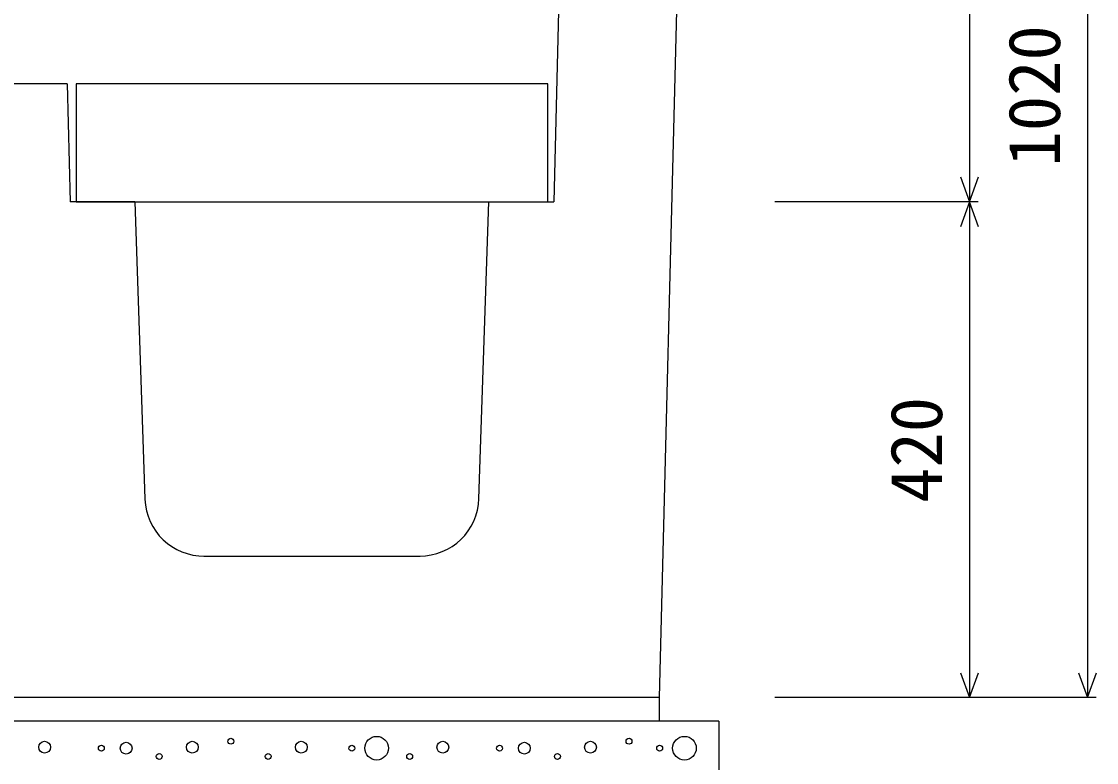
# Model space of a CAD drawing. Units: millimetres, scale not verified. Extents: x -16800 to 16800, y -5940 to 5940.
# Drawn here: x 7726 to 8638, y -250 to 378 of the extents above; entities that cross this region are included whole.
import ezdxf
from ezdxf.enums import TextEntityAlignment as Align

# ---------------------------------------------------------------- set-up
doc = ezdxf.new("R2010")
doc.units = ezdxf.units.MM
doc.header["$LTSCALE"] = 20
for name, color, linetype, lineweight in [('0-0_DIM', 7, 'Continuous', 25), ('0-2_HATCH', 6, 'Continuous', 25), ('0-5_OUTLINE', 3, 'Continuous', 25)]:
    doc.layers.add(name, color=color, linetype=linetype, lineweight=lineweight)
doc.styles.add('ＭＳ ゴシック', font='')
doc.styles.get('ＭＳ ゴシック').set_extended_font_data('MS Gothic')

msp = doc.modelspace()

# ---------------------------------------------------------------- linework, layer by layer
at = {"layer": '0-0_DIM'}
for p, q in [((8530.1, 825.37), (8530.1, 225.37)), ((8630.1, 825.37), (8630.1, -194.63)), ((8537.6, 225.37), (8365.1, 225.37)), ((8530.1, 225.37), (8530.1, -194.63)), ((8637.6, -194.63), (8365.1, -194.63))]:
    msp.add_line(p, q, dxfattribs=at)
for points in [[(8522.41, 246.51), (8530.1, 225.37), (8537.8, 246.51)], [(8537.8, 204.22), (8530.1, 225.37), (8522.41, 204.22)], [(8522.41, -173.49), (8530.1, -194.63), (8537.8, -173.49)], [(8622.41, -173.49), (8630.1, -194.63), (8637.8, -173.49)]]:
    msp.add_lwpolyline(points, dxfattribs=at)
at = {"layer": '0-2_HATCH'}
msp.add_lwpolyline([(7772.6, 325.37), (7772.6, 225.37), (8172.6, 225.37), (8172.6, 325.37)], close=True, dxfattribs=at)
for centre, radius in [((8027.47, -237.45), 10), ((8288.45, -237.45), 10), ((7745.95, -236.58), 5), ((7794.07, -237.45), 2.5), ((7815.1, -237.45), 5), ((7871.18, -236.58), 5), ((7903.85, -231.56), 2.5), ((7963.55, -236.58), 5), ((8006.44, -237.45), 2.5), ((8083.55, -236.58), 5), ((8131.66, -237.45), 2.5), ((8152.7, -237.45), 5), ((8208.77, -236.58), 5), ((8241.45, -231.56), 2.5), ((8267.42, -237.45), 2.5), ((7843.14, -244.46), 2.5), ((7935.51, -244.46), 2.5), ((8055.51, -244.46), 2.5), ((8180.73, -244.46), 2.5)]:
    msp.add_circle(centre, radius, dxfattribs=at)
at = {"layer": '0-5_OUTLINE'}
for p, q in [((8192.6, 825.37), (8177.6, 225.37)), ((8292.6, 825.37), (8267.1, -194.63)), ((7765.1, 325.37), (7702.6, 325.37)), ((7765.1, 325.37), (7767.6, 225.37)), ((7822.6, 225.37), (7767.6, 225.37)), ((7822.6, 225.37), (7830.99, -26.3)), ((7880.97, -74.63), (8064.24, -74.63)), ((8267.1, -194.63), (7302.6, -194.63)), ((8267.1, -194.63), (8267.1, -214.63)), ((8317.6, -214.63), (7252.6, -214.63))]:
    msp.add_line(p, q, dxfattribs=at)
for points in [[(8114.22, -26.3), (8122.6, 225.37), (8177.6, 225.37)], [(8317.6, -214.63), (8317.6, -464.63), (7252.6, -464.63)]]:
    msp.add_lwpolyline(points, dxfattribs=at)
for centre, start, end in [((7880.97, -24.63), 182.02139, 270.77773), ((8064.24, -24.63), 269.56623, 358.41595)]:
    msp.add_arc(centre, 50, start, end, dxfattribs=at)

# ---------------------------------------------------------------- texts
at = {"layer": '0-0_DIM', "style": 'ＭＳ ゴシック'}
for s, p in [('1020', (8620.1, 255.37)), ('420', (8520.1, -29.63))]:
    msp.add_text(s, height=43.99, rotation=90, dxfattribs=at).set_placement(p, align=Align.BOTTOM_LEFT)

doc.saveas('drawing.dxf')
